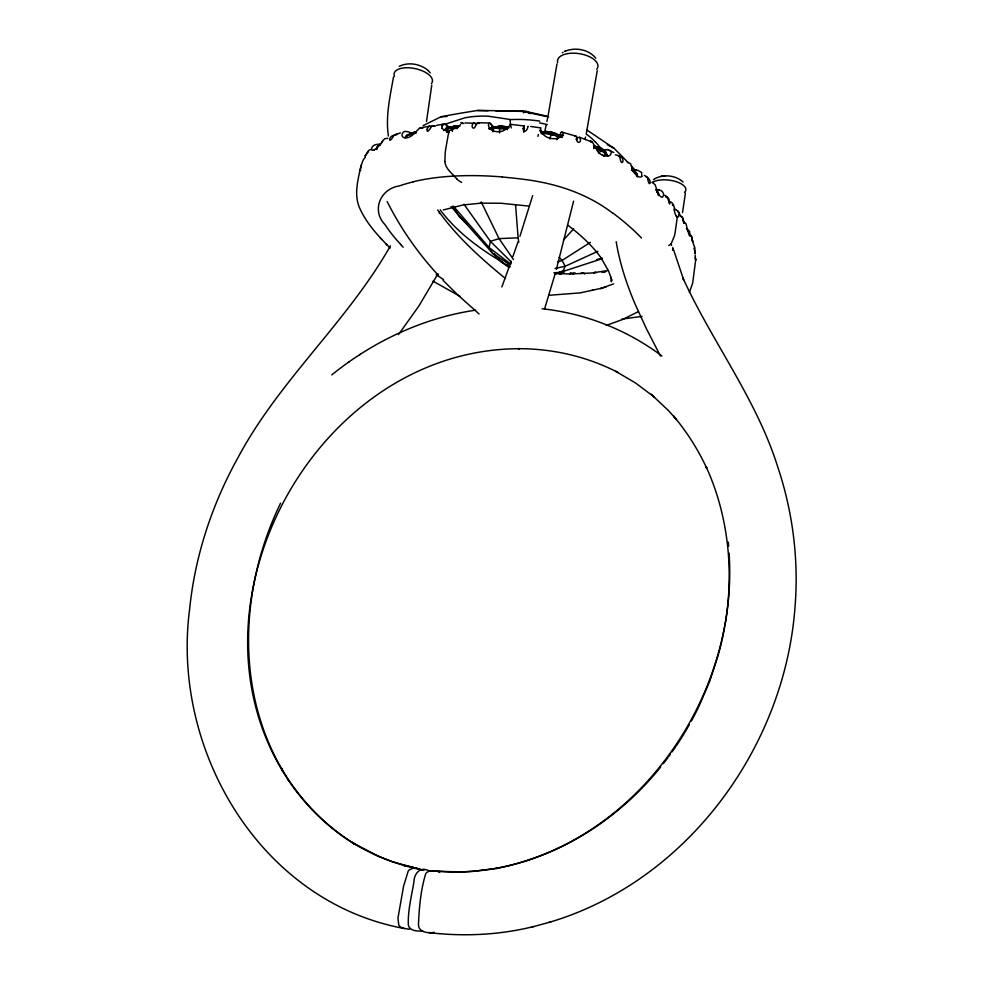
<?xml version="1.0" encoding="UTF-8"?>
<svg xmlns="http://www.w3.org/2000/svg" width="984" height="984" viewBox="0 0 984 984"><rect width="100%" height="100%" fill="white"/><g stroke="black" fill="none" stroke-linecap="round" stroke-linejoin="round"><path stroke-width="1.48" d="M695.159 255.36L695.651 260.01M689.809 235.693L689.575 231.351L686.328 228.386M658.677 194.93L655.073 184.709L652.084 182.237M695.75 259.419L692.65 283.207L689.354 292.445M426.49 121.512L431.767 85.116M439.356 213.54L439.504 212.347M523.857 132.36L524.361 126.85A29.053 2.128 -82.5 0 0 524.263 126.038L510.561 124.304L507.35 128.474L502.504 131.118A11.537 9.151 -15.1 0 1 501.262 131.401A11.956 9.655 -15.2 0 1 491.557 129.95C488.987 129.261 486.477 122.557 490.561 123.271M540.683 129.876L540.437 131.389M602.38 151.044L603.918 150.331M637.312 176.911L637.128 174.156L632.491 169.199M685.405 193.184L682.552 212.47M559.576 137.182A4.231 1.427 -72.8 0 0 559.638 136.776L560.474 133.898M656.771 191.695L658.69 193.897L658.579 195.533L657.496 191.634L655.873 190.01M679.649 215.422L679.341 212.802M637.411 176.161L636.008 172.717M636.55 174.131L636.648 173.516M636.968 175.238L637.128 174.156L631.765 168.731M637.263 175.865L637.349 175.238M635.935 173.196L631.839 169.457M634.126 171.819L634.286 170.736L632.146 170.306M635.123 172.421L635.221 171.794M724.9 625.861C734.199 572.43 728.726 515.96 705.983 466.478L706.869 468.495C698.136 449.676 686.992 431.988 673.609 416.121L676.475 419.528L668.419 410.549L651.064 394.203L654.458 397.192L635.689 383.083L615.664 371.288L617.866 372.395C587.153 356.54 552.59 348.557 518.064 348.693L519.466 348.705C318.422 349.025 179.174 599.982 282.826 771.468L282.064 770.275L289.112 781.382L288.324 780.164C305.741 806.068 328.631 828.282 355.322 844.518L353.182 843.239C370.168 853.46 388.557 861.283 407.696 866.486L403.305 865.219L415.1 868.023M603.795 156.222L605.996 153.073L598.432 147.391L593.659 145.78M606.833 154.18L607.448 155.632L605.996 153.073L598.432 147.391L593.524 145.866M597.251 70.713L586.329 133.406M593.819 148.559L593.992 147.465L595.812 148.19L603.635 152.163L606.734 154.82M597.522 149.31L595.812 148.19M599.207 150.023L597.596 148.83M602.269 151.45L602.368 150.81M604.828 153.073L604.926 152.434M562.098 132.422C564.853 132.889 561.63 137.108 559.884 137.477L551.138 133.676L541.015 132.065M556.587 136.087L554.878 134.943M556.919 139.642L558.445 135.878L550.929 131.942L541.175 131.622M541.298 133.664L543.156 133.898L543.34 132.791C550.044 130.786 557.178 132.951 562.331 137.489M543.156 133.898L545.234 133.111M556.981 63.923L548.199 115.128M545.124 133.75L547.178 133.369M554.804 135.423L549.06 134.193L549.158 133.553M552.922 134.98L553.02 134.341M441.804 126.296L442.05 128.424M507.227 129.753L507.412 128.646L505.444 128.449L505.333 129.089L495.727 128.191L489.171 129.175M376.872 147.612L376.589 149.224L377.622 146.456L379.172 144.931L380.008 145.226M493.931 128.387L499.626 127.465L505.444 128.449M497.584 128.252L497.683 127.612M501.422 128.486L501.52 127.859M490.635 128.879L492.369 127.723L501.151 125.964L508.654 127.453M492.935 131.745L492.369 127.723L489.183 128.387M446.871 132.397L445.887 128.695L454.879 126.014L459.479 126.149M447.191 128.486L443.501 130.54L454.879 126.014L459.811 126.272M447.08 129.125L448.655 128.227M448.569 128.695L450.254 127.895M453.612 128.277L457.462 127.76L457.351 128.4L450.143 128.523M444.534 130.048L444.645 129.421M405.912 136.345L405.26 137.612L406.687 135.46L415.211 131.856L415.937 132.815M405.802 136.973L406.687 135.46L415.211 131.856M406.49 136.53L407.548 135.079M407.438 135.706L408.594 134.624M408.508 135.091L409.824 134.095M409.713 134.71L411.017 134.562L411.214 133.492L415.924 133.074M411.017 134.562L412.64 133.406M414.227 133.27L412.296 135.3A11.734 6.457 -49.3 0 1 404.781 137.871A11.316 6.175 -47.8 0 1 404.067 137.698C399.688 136.259 403.009 129.753 407.007 131.671A19.594 14.194 83.2 0 1 408.126 131.819A38.671 28.671 88.6 0 1 411.337 133.061M376.737 149.506L377.143 147.083M377.032 147.686L377.622 146.456M378.299 145.73L377.536 146.911M378.975 145.976L379.172 144.931M393.502 77.035C390.07 96.457 385.457 116.235 388.385 136.038M492.369 125.214L492.566 128.154M449.491 127.416L446.798 125.251A28.388 15.437 -87.5 0 0 446.367 124.993M449.479 127.465L449.307 128.314M722.108 639.895L724.618 627.263M546.919 121.45L547.571 118.277M546.243 124.722L544.73 131.745M360.98 165.755C358.151 179.248 353.785 193.922 359.332 207.304C366.134 223.122 378.2 236.012 390.193 248.079M584.988 139.482L585.542 137.01M573.611 201.093L556.39 269.308M549.958 139.015L551.138 133.676L550.413 132.151M684.003 223.036L683.044 218.436A6.95 5.929 -34.2 0 0 682.072 217.243L680.62 216.296M718.984 652.454L721.764 641.285M361.177 165.41L363.108 160.109L365.384 157.12M555.038 274.179L544.57 308.976M532.676 195.607L519.933 236.295M718.64 653.843L709.698 681.359L698.775 706.758M427.13 129.15C426.318 134.562 430.734 128.35 431.361 126.518A7.478 4.071 82.3 0 1 432.296 125.829L435.408 126.149M518.138 241.56L512.885 256.541M569.957 274.142L570.24 273.441M501.84 286.959L511.2 261.264M669.735 203.762L668.997 199.1L665.553 196.677M427.167 129.015L428.347 126.973A7.478 4.084 81 0 1 429.27 126.284L431.865 126.395M611.445 280.625L611.876 279.604L611.335 281.67L610.916 277.217L611.101 277.955L608.702 271.375L601.039 257.808M573.032 273.983L573.229 273.527A6.199 1.759 -87.2 0 1 573.672 272.888L575.271 273.023M475.616 125.669L476.625 123.615A7.577 2.534 -89.4 0 1 477.252 122.951L478.999 123.221A29.975 10.098 90 0 1 479.306 123.467M475.567 125.804C474.128 130.884 470.217 126.653 473.095 123.603A7.565 2.546 89.4 0 1 473.71 122.951L474.19 122.754M280.575 503.181C240.453 585.763 234.832 688.763 282.187 769.648L281.473 768.418C299.197 798.737 324.043 824.924 353.859 843.534L351.731 842.206L377.364 855.785L392.099 861.652L423.87 870.409M691.457 721.038L698.16 708.074M437.978 273.823L418.803 306.122L398.508 334.597M390.427 245.84C347.475 321.743 279.308 380.132 238.153 457.351C212.113 504.091 194.98 555.911 189.617 609.207C171.142 749.464 259.727 901.811 404.203 928.49L409.701 929.253M641.765 176.333L641.63 172.471L637.952 170.404A19.508 15.141 -57.2 0 0 636.796 170.158L636.279 170.22M560.769 274.118L562.196 272.088M684.889 732.404L689.267 724.827M540.806 128.08L540.474 129.101A18.438 1.156 -75.7 0 1 540.462 129.47L541.065 131.487M676.279 745.946L684.151 733.67M599.096 153.406L600.941 149.851L599.305 149.383M556.55 139.482L558.26 136.985M668.677 756.635L670.375 754.261M672.06 751.887L675.43 747.127M381.558 142.04L384.67 138.756L387.745 138.252M671.297 243.417L674.421 235.963A74.563 61.844 -42.3 0 0 675.122 232.63L677.066 218.743A78.659 65.055 -42.3 0 0 677.25 216.505L676.168 216.111M380.328 143.701L378.422 146.062M460.5 124.464L458.015 127.317M660.67 766.979C619.588 818.208 561.003 856.375 496.047 868.454L498.199 868.109L472.652 871.406L459.958 872.009L434.916 871.086M663.364 763.547L667.841 757.815M524.042 125.657C521.139 134.476 527.51 131.708 527.99 126.395A28.241 1.98 -82.6 0 1 528.014 126.493M563.549 239.973L573.66 228.805M672.576 250.268L672.798 247.464M603.598 156.038L605.824 154.168M331.768 374.892C373.071 341.497 422.862 317.918 475.592 310.157M576.181 138.805L577.067 138.166A37.822 11.464 -72.6 0 1 577.706 137.76L579.428 137.256L592.491 142.176L597.645 151.327M653.548 179.654L654.212 179.162M359.677 354.671L360.427 354.166M348.508 362.186L349.197 361.718M562.344 52.779L563.057 52.3M368.447 151.376L364.966 156.284L368.533 150.65A7.109 6.31 42.3 0 1 369.935 149.777L370.501 149.543M590.462 242.322L562.11 260.403L557.817 262.039M423.108 125.632L440.93 116.776L449.171 115.226A120.171 8.376 -7 0 1 477.449 110.491A119.888 0.959 0.8 0 1 506.649 110.811L526.169 111.475L548.469 116.518M654.864 178.694C663.61 173.959 675.713 175.213 683.068 182.028M601.913 272.15L604.151 272.076M604.656 271.904L605.763 271.584M638.456 311.596L622.872 319.369L606.23 325.458M399.258 66.346C408.335 61.771 420.082 63.837 427.806 70.208M523.488 112.791L526.169 111.475L530.167 113.701M564.582 51.463C574.877 46.9 588.58 49.2 595.787 58.167M597.841 251.314L565.16 266.283L555.013 268.423M564.927 51.303L565.751 50.934M442.419 124.304L446.096 123.898L464.682 117.883A108.043 88.105 41.7 0 1 488.728 116.272L510.118 119.482L510.462 125.583M613.598 283.872L600.584 288.583L606.279 286.738M574.927 136.321L576.562 136.53A7.589 2.276 -72.6 0 1 576.907 137.317C575.332 144.636 582.958 143.48 579.638 137.329M443.353 209.949L462.911 205.004L481.127 203.122M554.767 273.995L563.082 270.944M602.282 258.644L554.705 274.179M548.924 922.439C686.401 881.873 785.109 747.557 795.06 606.292C798.824 559.342 792.723 511.754 777.803 467.105C756.499 398.951 711.949 341.768 682.625 277.353L683.622 279.702L673.179 248.694M395.863 135.288C388.016 134.168 387.647 146.923 393.895 135.386A7.343 5.363 70.4 0 1 395.101 134.648L400.39 132.951M489.245 128.683L490.733 128.24M434.276 932.377C428.274 933.459 418.138 932.377 418.458 924.21C419.221 907.371 420.709 890.102 425.654 873.952A8.647 3.813 -83.4 0 1 426.626 872.5L429.947 870.791L435.715 871.283M557.657 138.314L560.019 136.825L556.698 135.448M601.864 288.164L580.142 292.888L549.047 295.274M432.603 126.407L434.571 125.854M429.073 932.635C463.882 936.706 499.429 935.058 533.476 926.584M531.458 927.149L550.856 921.91M596.562 259.616L602.245 258.165M413.329 181.831L411.177 182.372A186.173 71.168 9 0 0 399.283 185.927C380.328 188.731 371.066 210.539 385.162 224.795A410.697 168.055 5.4 0 0 395.728 238.903L400.685 244.45M541.188 132.385L546.428 131.339L554.398 132.963L559.06 136.567M608.333 270.489L591.421 273.011L571.864 273.921A119.925 47.798 9.2 0 1 555.714 273.404M430.02 126.087L419.578 128.031L414.141 133.713L412.53 134.033M642.023 316.405L622.097 319.037M422.788 931.098C418.089 931.135 411.484 931.368 408.864 926.645A8.721 3.874 -80.6 0 1 408.335 924.911C407.782 910.471 411.533 896.19 413.907 882.021C413.944 874.481 419.59 866.474 427.757 870.311M541.409 133.025L543.34 132.791M446.232 127.637L449.516 127.293M591.126 141.917L592.245 142.028M396.085 134.377L397.118 134.341M455.038 126.616L457.425 126.444M553.918 272.777L562.663 272.187L565.16 266.283L562.11 260.403L559.219 257.316M615.344 154.845L619.12 155.73A7.466 4.563 -60.3 0 1 619.883 156.714C621.15 169.715 626.906 156.948 618.444 156.345M440.93 116.776L446.945 116.493M518.802 242.236L518.113 237.796L499.06 238.632L490.401 241.351L489.097 247.525L492.615 253.269L501.336 261.99L508.974 267.427L507.289 265.04M420.353 127.822L421.952 128.043M480.389 203.159L501.041 203.257L529.404 206.148M465.051 122.914L475.641 123.344A31.463 10.701 -89.9 0 1 476.453 124.144L476.723 124.439M593.992 147.465L598.432 147.391L601.925 150.81M445.887 128.695L454.879 126.014L458.298 127.305M492.369 127.723L494.042 127.748M477.461 110.491L488.113 110.712M495.727 110.86L526.169 111.475M477.732 122.754L489.589 123M378.163 144.476C375.138 143.738 370.132 146.85 371.94 150.195A11.697 3.346 -56.8 0 0 372.506 150.331A13.026 3.739 -57.4 0 0 374.461 149.605M558.445 135.878L560.56 135.94M491.508 126.087L492.972 126.136M558.211 273.478L560.966 273.65L558.777 273.466M595.16 272.347L596.365 272.679M431.632 870.717C453.919 873.091 476.477 871.959 498.519 867.962L496.342 868.343C638.813 841.123 738.738 695.011 729.082 553.106M453.722 127.649L451.988 127.502L452.468 131.475M582.676 272.666L583.561 272.998M607.94 149.839L613.819 152.532M522.898 128.412L524.46 128.596M542.135 308.767C585.32 313.367 627.189 329.911 661.912 355.974M627.202 161.966L630.498 163.738L632.65 169.187M530.72 126.469L540.671 127.883M539.724 130.601L540.56 130.737M547.104 133.849L549.06 134.193M444.571 124.341L446.146 124.882M548.58 116.973L520.88 110.983M419.934 869.02L413.108 868.171L409.246 869.881A8.598 3.874 -79 0 0 408.151 871.307L403.563 886.252L397.966 917.974L398.766 925.181L400.857 927.285L404.203 928.49M402.887 865.108L418.631 868.724M674.544 209.235L676.303 209.813M559.884 134.66L563.463 135.595M659.046 189.973C662.404 189.998 665.43 194.881 662.38 197.218A9.422 3.629 75.5 0 1 657.853 192.507M428.421 870.471L431.115 871.295M562.799 132.385L576.218 136.21M644.262 175.435L646.623 176.554A7.306 5.449 -50.8 0 1 647.534 177.649C649.12 190.269 653.339 179.457 646.033 176.997M461.644 182.409L459.122 180.958A70.786 30.922 85.9 0 1 457.265 179.346M669.673 201.658L670.485 201.941A7.872 6.408 -60.3 0 1 672.871 203.836M462.775 123.061L463.735 123.541M604.004 152.459L605.996 153.073M438.347 871.947L439.676 872.402M576.23 139.482L576.87 139.691M502.332 126.395L491.582 127.391L493.747 128.51L498.371 126.149L506.305 126.641L508.912 127.859M664.766 195.312L666.697 196.406A7.146 5.769 -43.9 0 1 667.656 197.55M507.412 128.646L501.151 125.964L499.626 127.465L499.552 132.926M679.181 214.561L682.342 217.292L683.831 223.147M595.64 146.862L597.755 147.846M459.995 296.332L432.972 281.117M502.221 261.769L500.044 260.625A77.674 30.098 8.8 0 1 496.194 258.435L490.561 254.881A338.422 143.147 5.5 0 1 440.217 209.813M607.312 144.709L614.004 148.264L586.956 130.048M602.417 150.737L603.487 151.315M683.302 221.093L686.094 223.946L687.804 231.437M510.204 266.775L501.336 261.99L494.288 253.872M609.699 150.245C612.761 151.634 610.83 156.149 607.841 156.112A12.066 7.786 55.2 0 1 606.427 156.136A13.382 8.684 56.1 0 1 602.712 155.103A13.481 8.819 56.9 0 1 601.839 154.734M669.538 203.799L667.656 197.563M509.675 264.659L492.615 253.269L451.066 206.554M631.765 169.937L633.032 170.785M605.886 151.315L599.92 147.096L595.062 141.524M583.746 273.122L584.754 274.032M612.208 212.79C586.735 193.319 555.284 183.196 523.722 179.346A184.02 70.11 9.2 0 0 502.381 177.034M656.648 191.659L657.41 192.249M567.743 225.115C580.302 234.696 592.245 245.385 601.409 258.349M505.518 278.558C480.573 258.238 456.392 236.369 437.696 209.986M690.165 235.348L690.62 235.73A6.777 6.027 -23.5 0 1 691.604 236.947L692.674 241.633L691.629 236.603L690.128 234.315M479.085 313.97L457.166 294.351L443.083 280.329M457.265 179.346L449.331 170.958A51.795 22.89 86 0 1 448.544 169.961A28.61 12.755 86.3 0 1 446.281 166.493L446.183 166.185A8.807 3.961 86.4 0 1 444.842 161.474M467.351 224.524L458.692 215.877L452.677 206.308M428.2 70.553L430.242 72.841M380.414 238.017L381.89 239.555M385.974 243.86L387.401 245.36M449.417 132.237L448.815 132.04A82.471 35.818 87 0 0 448.31 134.402L445.727 149.002A78.24 34.133 87 0 0 445.223 152.618L444.879 161.462M438.421 275.372C417.991 253.306 400.648 228.411 387.155 201.548M453.403 206.173L489.097 247.525L510.844 264.192L511.213 261.892L490.401 241.351L463.956 204.242M573.291 274.019L573.069 273.737A40.639 11.833 -87.6 0 0 572.676 273.294L570.671 272.777A6.199 1.796 -88.5 0 0 570.24 273.466M542.012 133.074L544.164 135.288A12.964 10.418 18.6 0 0 550.019 138.277A13.665 11.021 18.6 0 0 550.966 138.412A13.567 10.849 18.2 0 0 555.775 138.621A12.189 9.68 17.6 0 0 557.645 138.277M692.342 240.49L694.261 246.443M670.891 244.266L671.629 245.36M513.513 259.567L499.06 238.632L481.201 201.88M694.224 248.595L695.307 253.86L694.384 247.611M607.522 155.152L608.051 155.976M445.691 129.777L447.13 132.311M660.449 356.011L646.316 328.521L635.381 304.733C626.722 284.511 619.748 263.441 616.205 241.683M446.096 123.898L447.326 126.715M673.56 204.943L674.692 208.706M657.779 192.655L657.398 191.646M492.184 128.818L493.23 131.499M695.626 260.022L695.208 257.39M728.295 542.135L728.652 546.231M515.542 204.598L518.113 237.796M612.466 212.741A349.714 126.776 11.9 0 1 641.531 238.054M413.206 181.769A160.798 62.078 9.3 0 1 502.357 176.96M443.476 279.542A392.923 160.589 5.7 0 1 436.158 274.597M403.194 247.205A392.923 160.589 5.7 0 1 400.549 244.45M436.564 125.398A129.458 84.23 50.4 0 1 442.431 124.341M510.13 119.63A128.633 113.541 14.3 0 1 539.736 121.118M539.515 122.914A53.591 45.965 14.8 0 1 547.264 124.648M586.279 134.144A76.174 62.681 -33.2 0 1 594.963 141.61M614.004 148.264A274.671 34.957 36.9 0 1 628.259 162.766M631.408 166.136A274.671 34.957 36.9 0 1 635.849 170.982M652.367 182.544A17.909 7.675 7 0 1 675.787 181.536A17.909 7.675 7 0 1 684.434 192.421M557.67 62.681A20.418 10.074 8.8 0 1 579.847 53.751A20.418 10.074 8.8 0 1 596.722 69.298M394.449 76.297A19.545 9.127 12 0 1 414.608 68.511A19.545 9.127 12 0 1 431.41 83.591M563.463 272.076A32.386 9.84 -78.2 0 1 564.029 272.47M562.848 272.014A17.171 4.822 -85 0 1 563.266 272.137M580.941 273.564A6.408 3.346 57.9 0 1 581.384 273.171M581.458 273.011A7.122 2.546 82.6 0 1 582.688 272.863M592.897 290.046A5.879 4.932 38.3 0 1 592.503 289.837M689.821 235.779A8.991 1.267 83.8 0 1 688 230.477M694.618 246.886A8.708 1.365 81.3 0 1 694.753 248.312M604.385 272.101A6.261 2.977 86.7 0 1 604.656 271.904M671.359 243.466A8.253 6.925 -39.8 0 1 668.751 245.545M593.819 273.38A7.159 2.915 -84.1 0 1 595.16 272.408M679.268 214.487A9.2 2.718 83.3 0 1 677.349 217.095M678.05 211.978A6.753 4.502 24.1 0 1 678.689 212.888M676.168 210.023A7.737 6.31 -17.5 0 1 678.714 211.781M511.176 127.514A39.95 3.432 85.1 0 1 511.274 127.92M510.868 125.841A20.197 2.128 88.4 0 1 511.016 126.456M490.524 123.504A20.111 6.802 -85.5 0 1 490.967 123.935M491.004 124.464A41.07 14.698 -80.2 0 1 492.062 126.1M461.115 123.037A8.598 3.112 89.3 0 1 462.701 123.578M461.152 122.434A7.183 1.968 -71.6 0 1 461.545 122.68M456.797 126.518A10.713 5.596 -35 0 1 449.294 130.601M655.947 189.543A39.827 33.038 -53.2 0 1 657.25 189.641M657.816 189.703A19.139 15.67 -50.3 0 1 659.059 189.924M633.081 170.097A40.221 31.894 -62.7 0 1 636.304 170.084M641.839 176.419A9.508 4.649 57 0 1 641.347 176.862A10.357 4.895 64 0 1 632.22 169.371M603.918 150.011A38.585 25.018 -78.1 0 1 607.03 149.593A19.569 12.325 -71.8 0 1 607.964 149.716M601.827 154.82A12.915 8.425 56.8 0 1 597.571 151.425M590.707 141.696A19.311 7.048 -63.2 0 1 591.236 141.647M590.584 140.983A39.114 13.481 -59 0 1 591.015 140.897M560.413 132.938A39.163 10.627 -89.3 0 1 561.679 132.028M561.778 132.274A19.594 4.859 -84.2 0 1 562.11 132.213M541.606 133.16A9.139 6.212 26.4 0 1 540.72 131.487M538.396 134.439A40.75 3.272 -71.2 0 1 537.941 136.407M677.349 217.058A9.2 2.718 83.3 0 1 674.028 208.965M672.416 204.487A6.876 4.133 87.3 0 1 672.859 205.558M421.939 127.846A19.742 10.627 77.1 0 1 422.788 128.129M444.547 124.144A8.561 4.477 82.6 0 0 442.603 125.3A7.159 3.911 60.3 0 0 442.493 126.173M441.816 126.309A7.675 4.674 24.9 0 1 441.964 125.755M449.134 130.786A10.664 7.06 -17.6 0 1 442.197 128.35M360.71 170.429A11.304 1.304 -69.3 0 1 360.538 170.466A12.546 1.451 -70.1 0 1 360.304 169.543M360.415 169.285A12.632 1.427 -70.8 0 1 360.464 168.805M360.661 168.362A12.103 1.378 -70.7 0 1 361.423 164.955M379.48 144.427A37.109 34.022 76.4 0 1 380.328 144.55M378.151 144.353A18.573 16.691 66.2 0 1 379.32 144.451M374.855 149.433A13.124 3.813 -58 0 1 374.4 149.728M378.397 146.333A12.448 3.592 -57.8 0 1 374.769 149.642M382.628 141.425A8.758 0.935 -53.6 0 1 379.922 145.078M663.413 176.038L661.371 176.32L663.413 176.038M665.147 175.927L663.241 176.05L665.147 175.927"/></g></svg>
